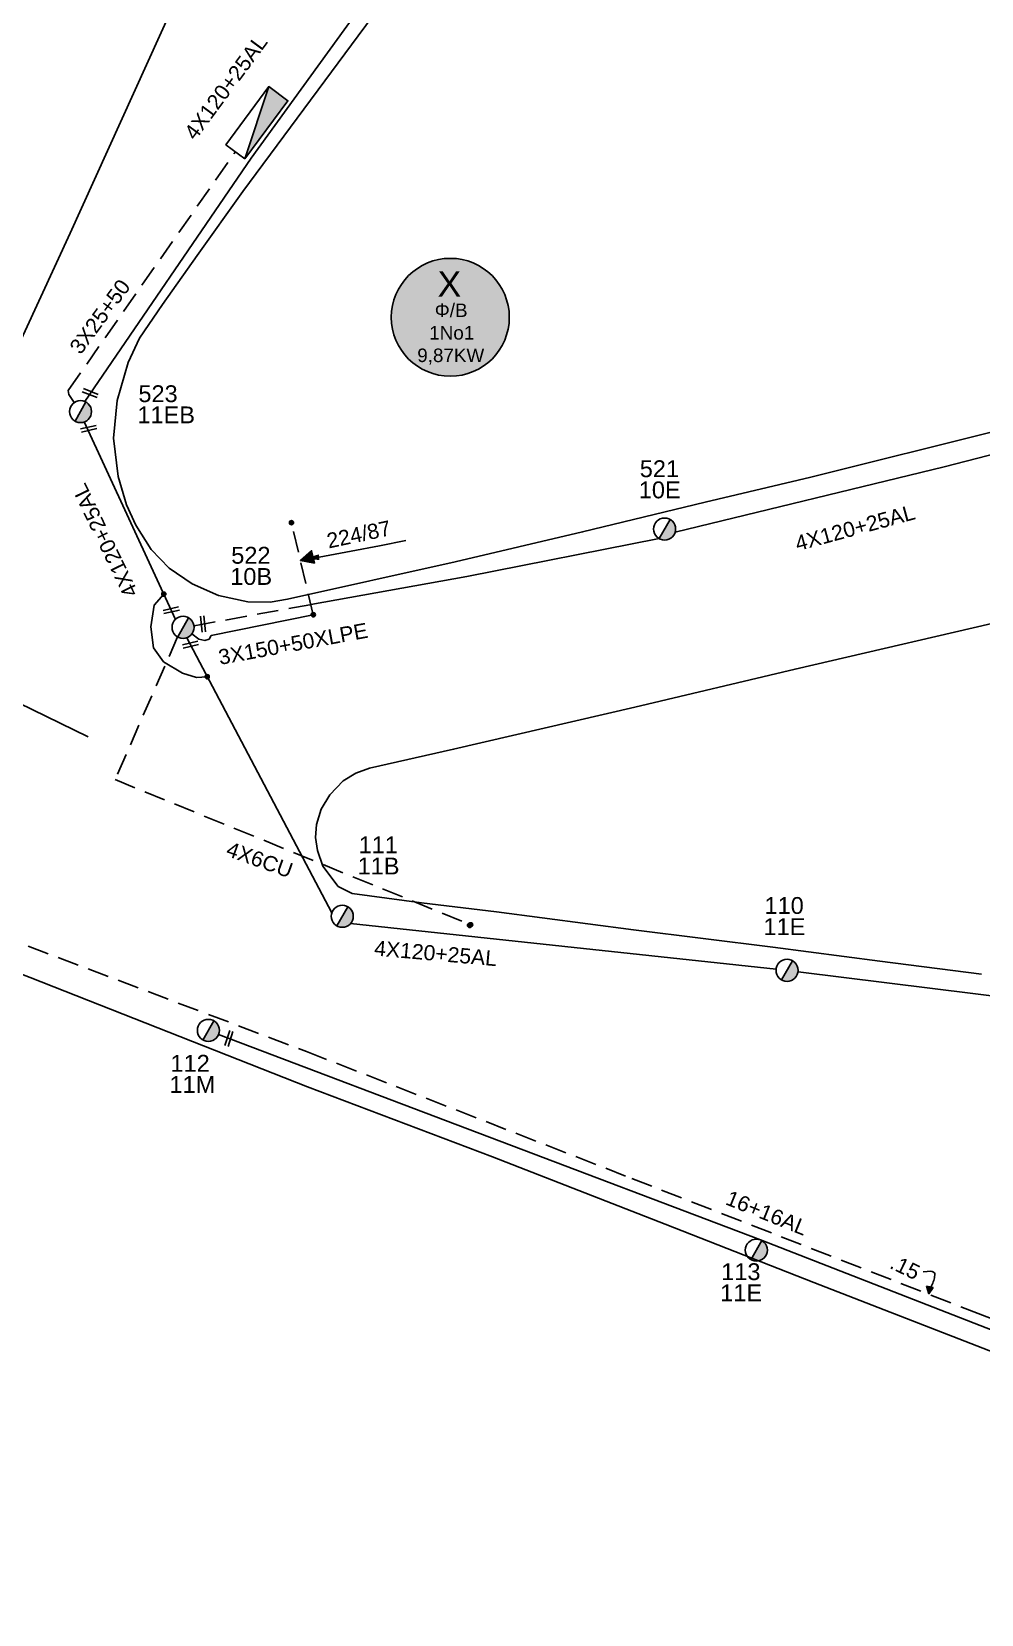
# Model space of a CAD drawing. Header units: millimetres. Extents: x 974 to 2037, y 106 to 580.
# Drawn here: x 1341.6 to 1397.9, y 411.8 to 505.7 of the extents above; entities that cross this region are included whole.
import ezdxf

# ---------------------------------------------------------------- set-up
doc = ezdxf.new("R2010")
doc.units = ezdxf.units.MM
doc.linetypes.add('DASHED', pattern=[19.05, 12.7, -6.35])
for name, color, linetype in [('Άγνωστα', 7, 'Continuous'), ('Γέφυρες Εναέριου Δικτύου', 7, 'Continuous'), ('Γυμνά εναέρια ΧΤ και ΦΟΠ (1Φ)   2x16+16AL', 7, 'Continuous'), ('Επιγραφές - Σχήματα', 7, 'Continuous'), ('Καλώδια ΧΤ   3x150AL+50XLPE', 7, 'DASHED'), ('Καλώδια ΧΤ   3x25+50', 7, 'DASHED'), ('Καλώδια ΧΤ   4x6CU', 7, 'DASHED'), ('Μηχανική τομή', 7, 'Continuous'), ('Πελάτης μέσης τάσης', 7, 'Continuous'), ('Στύλος ΦΜ', 7, 'Continuous'), ('Στύλος ΦΜ @ 1', 7, 'Continuous'), ('Συνδέσεις', 7, 'Continuous'), ('Συνεστραμμένα ΧΤ   4x120+25 AL', 7, 'SYN_LINE'), ('Υποσταθμοί', 7, 'Continuous'), ('Υπόβαθρο ΔΕΗ', 7, 'Continuous'), ('Υπόγεια Καλώδια Δικτύου ΧΤ   .15', 7, 'DASHED')]:
    doc.layers.add(name, color=color, linetype=linetype)
doc.styles.add('arial', font='arial.ttf')
doc.styles.get("Standard").update_dxf_attribs({"font": 'arial.ttf'})
doc.linetypes.add('SYN_LINE', pattern='A,0.5,-0.0001,["/\\/\\/\\/",Standard,S=0.1,R=0,X=0,Y=-0.05],-0.25', length=0.7501)

# ---------------------------------------------------------------- blocks, each defined once
blk = doc.blocks.new('ΥΠΑΡΧΩΝ ΤΣΙΜΕΝΤΕΝΙΟΣ ΣΤΥΛΟΣ')
at = {"layer": 'Στύλος ΦΜ'}
blk.add_hatch(color=256, dxfattribs=at).paths.add_polyline_path([(-1.29, -2.28, 0.574793), (2.62, 0, 0.268822), (1.3, 2.27)])
blk.add_line((-1.29, -2.28), (1.3, 2.27), dxfattribs=at)
blk.add_circle((0, 0), 2.62, dxfattribs=at)
at = {"layer": 'Στύλος ΦΜ', "flags": 4}
for tag, p in [('ΑΡΙΘΜΟΣ', (-4.68, 8.05)), ('ΤΥΠΟΣ', (-4.91, 3.03))]:
    blk.add_attdef(tag, p, '', height=4, dxfattribs=at)
blk = doc.blocks.new('_ΣΥΝΔΕΣΗ')
at = {"layer": 'Συνδέσεις', "linetype": 'SYN_LINE', "ltscale": 40}
blk.add_hatch(color=256, dxfattribs=at).paths.add_polyline_path([(0.5, -0.01, 1), (-0.5, -0.01, 1)])
at = {"layer": 'Συνδέσεις'}
blk.add_circle((0, -0.01), 0.5, dxfattribs=at)
blk = doc.blocks.new('υποσταθμος σε κλειστο χωρο')
at = {"layer": 'Υποσταθμοί', "ltscale": 40}
blk.add_hatch(color=256, dxfattribs=at).paths.add_polyline_path([(-9.52, -3.13), (9.52, -3.13), (9.52, 3.13)])
blk.add_lwpolyline([(-9.52, -3.13), (-9.52, 3.13), (9.52, 3.13), (9.52, -3.13)], close=True, dxfattribs=at)
blk.add_lwpolyline([(-9.52, -3.13), (9.52, 3.13)], dxfattribs=at)
blk = doc.blocks.new('ΥΠΑΡΧΩΝ ΥΠΟΣΤΑΘΜΟΣ ΣΕ ΚΛΕΙΣΤΟ ΧΩΡΟ')
at = {"layer": 'Υποσταθμοί'}
blk.add_blockref('υποσταθμος σε κλειστο χωρο', (0, 0), dxfattribs=at)
at = {"layer": 'Υποσταθμοί', "linetype": 'SYN_LINE', "ltscale": 40, "flags": 1}
for tag, p in [('ΜΕΤΑΣΧΗΜΑΤΙΣΜΟΣ', (10.66, 2.24)), ('ΙΣΧΥΣ', (10.64, -0.87)), ('ΑΡΙΘΜΟΣ', (10.77, -3.89))]:
    blk.add_attdef(tag, p, '', height=2, dxfattribs=at)
blk = doc.blocks.new('ΜΗΧΑΝΙΚΗ ΤΟΜΗ')
at = {"layer": 'Μηχανική τομή', "ltscale": 40}
for p, q in [((-1.89, 0.78), (1.89, 0.78)), ((1.89, 0), (-1.89, 0))]:
    blk.add_line(p, q, dxfattribs=at)
blk = doc.blocks.new('ΠΕΛΑΤΗΣ ΜΕΣΗΣ ΤΑΣΗΣ')
at = {"layer": 'Πελάτης μέσης τάσης', "ltscale": 40, "true_color": 0x5db6e9}
blk.add_hatch(color=143, dxfattribs=at).paths.add_polyline_path([(3.5, 0, 1), (-3.5, 0, 1)])
at = {"layer": 'Πελάτης μέσης τάσης', "ltscale": 40}
blk.add_circle((0, 0), 3.5, dxfattribs=at)
at = {"layer": 'Πελάτης μέσης τάσης', "ltscale": 30, "insert": (-0.754, 2.728), "char_height": 1.5, "width": 113.58093, "attachment_point": 1}
blk.add_mtext('X', dxfattribs=at)
at = {"layer": 'Πελάτης μέσης τάσης', "ltscale": 40}
blk.add_attdef('ΑΡΙΘΜΟΣ_001', (-1.337, -1.057), '', height=1.5, dxfattribs=at)

msp = doc.modelspace()

# ---------------------------------------------------------------- hatches: boundary and pattern name
at = {"layer": 'Άγνωστα', "ltscale": 0.1}
msp.add_hatch(color=256, dxfattribs=at).paths.add_polyline_path([(1394.691, 431.273), (1394.841, 430.836), (1395.099, 431.207)])
at = {"layer": 'Επιγραφές - Σχήματα', "ltscale": 5}
h = msp.add_hatch(color=256, dxfattribs=at)
h.paths.add_polyline_path([(1358.212, 474.934), (1357.551, 474.349), (1358.307, 474.525)])
h.paths.add_polyline_path([(1358.307, 474.525), (1357.551, 474.349), (1358.382, 474.199)])

# ---------------------------------------------------------------- linework, layer by layer
at = {"layer": 'Άγνωστα', "ltscale": 0.1}
for points in [[(1394.503, 432.125), (1394.736, 432.156), (1394.91, 432.163), (1395.035, 432.149), (1395.116, 432.117), (1395.164, 432.069), (1395.184, 432.009), (1395.186, 431.939), (1395.176, 431.864), (1395.163, 431.784), (1395.146, 431.702), (1395.125, 431.619), (1395.099, 431.536), (1395.069, 431.455), (1395.033, 431.376), (1394.991, 431.302), (1394.943, 431.232)], [(1394.691, 431.273), (1394.841, 430.836), (1395.099, 431.207)], [(1394.691, 431.273), (1395.099, 431.207)]]:
    msp.add_lwpolyline(points, dxfattribs=at)
at = {"layer": 'Γέφυρες Εναέριου Δικτύου'}
msp.add_lwpolyline([(1349.445, 472.354), (1348.871, 471.7), (1348.667, 470.423), (1348.83, 469.171), (1349.436, 468.336), (1350.549, 467.656), (1351.385, 467.403), (1352.02, 467.452)], dxfattribs=at)
at = {"layer": 'Γυμνά εναέρια ΧΤ και ΦΟΠ (1Φ)   2x16+16AL'}
msp.add_lwpolyline([(1352.699, 446.221), (1384.849, 434.024), (1419.172, 420.643), (1438.832, 408.219)], dxfattribs=at)
at = {"layer": 'Επιγραφές - Σχήματα'}
msp.add_lwpolyline([(1358.661, 474.552), (1360.555, 474.909), (1362.251, 475.231), (1363.807, 475.537)], dxfattribs=at)
at = {"layer": 'Επιγραφές - Σχήματα', "ltscale": 5}
msp.add_lwpolyline([(1358.661, 474.552), (1358.317, 474.527), (1357.551, 474.349), (1358.212, 474.934), (1358.382, 474.199), (1357.551, 474.349)], dxfattribs=at)
at = {"layer": 'Επιγραφές - Σχήματα'}
msp.add_solid([(1358.683, 474.386), (1357.67, 474.422), (1358.64, 474.717)], dxfattribs=at)
at = {"layer": 'Καλώδια ΧΤ   3x150AL+50XLPE', "color": 133}
msp.add_lwpolyline([(1351.116, 469.994), (1351.522, 469.682), (1351.871, 469.602), (1352.128, 469.682), (1352.262, 469.896), (1358.31, 471.129)], dxfattribs=at)
at = {"layer": 'Καλώδια ΧΤ   3x25+50', "color": 30, "ltscale": 0.1}
msp.add_lwpolyline([(1344.118, 483.722), (1343.809, 484.197), (1343.779, 484.449), (1353.693, 498.614)], dxfattribs=at)
at = {"layer": 'Καλώδια ΧΤ   4x6CU', "color": 133, "ltscale": 0.1}
for points in [[(1358.31, 471.129), (1357.02, 476.598)], [(1351.238, 470.48), (1358.168, 471.734)], [(1350.268, 469.815), (1346.553, 461.346), (1367.65, 452.729)]]:
    msp.add_lwpolyline(points, dxfattribs=at)
at = {"layer": 'Συνεστραμμένα ΧΤ   4x120+25 AL', "color": 30, "ltscale": 15}
msp.add_lwpolyline([(1344.758, 483.796), (1354.624, 498.225), (1363.273, 510.175)], dxfattribs=at)
at = {"layer": 'Συνεστραμμένα ΧΤ   4x120+25 AL', "color": 133, "ltscale": 20}
msp.add_lwpolyline([(1379.787, 476.04), (1395.751, 479.92), (1407.577, 482.964)], dxfattribs=at)
at = {"layer": 'Συνεστραμμένα ΧΤ   4x120+25 AL', "color": 30, "ltscale": 10}
for points in [[(1344.714, 482.574), (1350.138, 470.857)], [(1387.073, 449.946), (1429.324, 444.69)]]:
    msp.add_lwpolyline(points, dxfattribs=at)
at = {"layer": 'Συνεστραμμένα ΧΤ   4x120+25 AL', "color": 133, "ltscale": 15}
msp.add_lwpolyline([(1358.168, 471.734), (1367.425, 473.41), (1378.835, 475.649)], dxfattribs=at)
at = {"layer": 'Συνεστραμμένα ΧΤ   4x120+25 AL', "color": 30, "linetype": 'SYN_LINE', "ltscale": 10}
for points in [[(1350.818, 469.771), (1359.414, 453.449)], [(1360.524, 452.805), (1385.773, 450.096)]]:
    msp.add_lwpolyline(points, dxfattribs=at)
at = {"layer": 'Υπόβαθρο ΔΕΗ'}
for points in [[(1332.839, 469.823), (1343.885, 493.787), (1362.104, 533.989), (1373.143, 558.536)], [(1399.078, 482.113), (1387.831, 479.303), (1381.566, 477.821), (1374.289, 476.049), (1366.741, 474.276), (1356.783, 472.066), (1355.752, 471.87), (1354.439, 471.904), (1352.694, 472.268), (1351.133, 472.963), (1349.767, 473.893), (1348.699, 475.003), (1347.786, 476.442), (1347.235, 477.649), (1346.744, 479.336), (1346.46, 481.611), (1346.675, 483.85), (1347.33, 486.099), (1348.001, 487.547), (1349.361, 489.537), (1351.416, 492.462), (1354.126, 496.254), (1362.614, 507.733)], [(1271.902, 500.016), (1302.001, 485.278), (1335.018, 468.731), (1344.963, 463.88)], [(1400.525, 471.07), (1386.902, 467.905), (1377.396, 465.656), (1366.635, 463.148), (1361.654, 462.036), (1360.845, 461.732), (1360.085, 461.276), (1359.287, 460.439), (1358.783, 459.592)], [(1358.78, 459.592), (1358.511, 458.68), (1358.449, 457.92), (1358.563, 457.144), (1358.884, 456.213), (1359.796, 454.999), (1360.625, 454.596), (1364.739, 454.036), (1369.176, 453.496), (1377.315, 452.431), (1385.572, 451.409), (1391.919, 450.574), (1397.961, 449.809)], [(1317.509, 407.326), (1329.136, 432.752), (1337.418, 451.165), (1341.517, 449.6), (1357.977, 443.106), (1368.951, 438.956), (1379.185, 434.959), (1388.01, 431.503), (1400.78, 426.533), (1411.079, 422.556), (1425.051, 417.161), (1428.116, 407.008)]]:
    msp.add_lwpolyline(points, dxfattribs=at)
at = {"layer": 'Υπόγεια Καλώδια Δικτύου ΧΤ   .15', "color": 6, "ltscale": 0.1}
msp.add_lwpolyline([(1248.894, 492.073), (1251.329, 490.808), (1251.673, 490.776), (1252.084, 491.074), (1252.392, 491.787), (1252.499, 492.42), (1252.456, 492.723), (1247.555, 495.485), (1248.127, 496.696), (1257.523, 491.934), (1269.527, 486.004), (1282.599, 479.564), (1298.832, 471.81), (1316.842, 462.979), (1324.246, 459.592), (1341.4, 451.465), (1357.916, 445.203), (1377.207, 437.675), (1397.768, 429.66), (1424.017, 419.356), (1430.434, 433.472), (1424.386, 436.009)], dxfattribs=at)

# ---------------------------------------------------------------- block references
at = {"layer": 'Μηχανική τομή'}
for p, xscale, yscale, zscale, rotation in [((1345.116, 484.383), 0.2500000000000632, 0.2500000000000632, 0.2500000000000632, 158.7982977720662), ((1344.971, 482.266), 0.2500000000000505, 0.2500000000000505, 0.2500000000000505, 193.1785978921768), ((1349.863, 471.494), 0.2500000000000505, 0.2500000000000505, 0.2500000000000505, 193.1785978921768), ((1351.868, 470.594), 0.2500000000000425, 0.2500000000000425, 0.2500000000000425, 96.91114014106289), ((1351.009, 469.453), 0.2500000000000505, 0.2500000000000505, 0.2500000000000505, 193.1785978921768), ((1353.4, 445.955), 0.2499999999998823, 0.2499999999998823, 0.2499999999998823, 72.2590383017072)]:
    msp.add_blockref('ΜΗΧΑΝΙΚΗ ΤΟΜΗ', p, dxfattribs=dict(at, xscale=xscale, yscale=yscale, zscale=zscale, rotation=rotation))
at = {"layer": 'Πελάτης μέσης τάσης'}
ref = msp.add_blockref('ΠΕΛΑΤΗΣ ΜΕΣΗΣ ΤΑΣΗΣ', (1366.444, 488.786), dxfattribs=at)
ref.add_attrib('ΑΡΙΘΜΟΣ_001', 'Φ/Β', (1365.52, 488.803), dxfattribs={"ltscale": 40, "height": 0.8})
ref.add_attrib('ΑΡΙΘΜΟΣ_002', '1Νο1', (1365.193, 487.467), dxfattribs={"ltscale": 40, "height": 0.8})
ref.add_attrib('ΑΡΙΘΜΟΣ_003', '9,87ΚW', (1364.482, 486.13), dxfattribs={"ltscale": 40, "height": 0.8})
at = {"layer": 'Στύλος ΦΜ @ 1', "ltscale": 40}
ref = msp.add_blockref('ΥΠΑΡΧΩΝ ΤΣΙΜΕΝΤΕΝΙΟΣ ΣΤΥΛΟΣ', (1344.504, 483.193), dxfattribs=dict(at, xscale=0.25, yscale=0.25, zscale=0.25))
ref.add_attrib('ΤΥΠΟΣ', '11EB', (1347.88, 482.494), dxfattribs={"layer": 'Στύλος ΦΜ', "height": 1, "flags": 4})
ref.add_attrib('ΑΡΙΘΜΟΣ', '523', (1347.939, 483.751), dxfattribs={"layer": 'Στύλος ΦΜ', "height": 1, "flags": 4})
ref = msp.add_blockref('ΥΠΑΡΧΩΝ ΤΣΙΜΕΝΤΕΝΙΟΣ ΣΤΥΛΟΣ', (1379.158, 476.218), dxfattribs=dict(at, xscale=0.25, yscale=0.25, zscale=0.25))
ref.add_attrib('ΤΥΠΟΣ', '10E', (1377.624, 478.042), dxfattribs={"layer": 'Στύλος ΦΜ', "height": 1, "flags": 4})
ref.add_attrib('ΑΡΙΘΜΟΣ', '521', (1377.683, 479.299), dxfattribs={"layer": 'Στύλος ΦΜ', "height": 1, "flags": 4})
ref = msp.add_blockref('ΥΠΑΡΧΩΝ ΤΣΙΜΕΝΤΕΝΙΟΣ ΣΤΥΛΟΣ', (1350.591, 470.385), dxfattribs=dict(at, xscale=0.25, yscale=0.25, zscale=0.25))
ref.add_attrib('ΤΥΠΟΣ', '10B', (1353.387, 472.905), dxfattribs={"layer": 'Στύλος ΦΜ', "height": 1, "flags": 4})
ref.add_attrib('ΑΡΙΘΜΟΣ', '522', (1353.446, 474.162), dxfattribs={"layer": 'Στύλος ΦΜ', "height": 1, "flags": 4})
ref = msp.add_blockref('ΥΠΑΡΧΩΝ ΤΣΙΜΕΝΤΕΝΙΟΣ ΣΤΥΛΟΣ', (1360.033, 453.237), dxfattribs=dict(at, xscale=0.25, yscale=0.25, zscale=0.25))
ref.add_attrib('ΤΥΠΟΣ', '11B', (1360.943, 455.719), dxfattribs={"layer": 'Στύλος ΦΜ', "height": 1, "flags": 4})
ref.add_attrib('ΑΡΙΘΜΟΣ', '111', (1361.003, 456.976), dxfattribs={"layer": 'Στύλος ΦΜ', "height": 1, "flags": 4})
ref = msp.add_blockref('ΥΠΑΡΧΩΝ ΤΣΙΜΕΝΤΕΝΙΟΣ ΣΤΥΛΟΣ', (1386.424, 450.027), dxfattribs=dict(at, xscale=0.25, yscale=0.25, zscale=0.25))
ref.add_attrib('ΤΥΠΟΣ', '11E', (1385.023, 452.119), dxfattribs={"layer": 'Στύλος ΦΜ', "height": 1, "flags": 4})
ref.add_attrib('ΑΡΙΘΜΟΣ', '110', (1385.082, 453.376), dxfattribs={"layer": 'Στύλος ΦΜ', "height": 1, "flags": 4})
ref = msp.add_blockref('ΥΠΑΡΧΩΝ ΤΣΙΜΕΝΤΕΝΙΟΣ ΣΤΥΛΟΣ', (1352.091, 446.462), dxfattribs=dict(at, xscale=0.25, yscale=0.25, zscale=0.25))
ref.add_attrib('ΤΥΠΟΣ', '11M', (1349.782, 442.755), dxfattribs={"layer": 'Στύλος ΦΜ', "height": 1, "flags": 4})
ref.add_attrib('ΑΡΙΘΜΟΣ', '112', (1349.842, 444.011), dxfattribs={"layer": 'Στύλος ΦΜ', "height": 1, "flags": 4})
ref = msp.add_blockref('ΥΠΑΡΧΩΝ ΤΣΙΜΕΝΤΕΝΙΟΣ ΣΤΥΛΟΣ', (1384.601, 433.419), dxfattribs=dict(at, xscale=0.25, yscale=0.25, zscale=0.25))
ref.add_attrib('ΤΥΠΟΣ', '11E', (1382.455, 430.385), dxfattribs={"layer": 'Στύλος ΦΜ', "height": 1, "flags": 4})
ref.add_attrib('ΑΡΙΘΜΟΣ', '113', (1382.515, 431.642), dxfattribs={"layer": 'Στύλος ΦΜ', "height": 1, "flags": 4})
at = {"layer": 'Συνδέσεις', "xscale": 0.25, "yscale": 0.25, "zscale": 0.25}
for p in [(1357.021, 476.6), (1349.446, 472.357), (1358.311, 471.132), (1352.021, 467.455), (1367.586, 452.695), (1367.651, 452.732)]:
    msp.add_blockref('_ΣΥΝΔΕΣΗ', p, dxfattribs=at)
at = {"layer": 'Υποσταθμοί', "xscale": 0.2250000000001581, "yscale": 0.2250000000001581, "zscale": 0.2250000000001581, "rotation": 53.52305214070588}
msp.add_blockref('ΥΠΑΡΧΩΝ ΥΠΟΣΤΑΘΜΟΣ ΣΕ ΚΛΕΙΣΤΟ ΧΩΡΟ', (1354.966, 500.336), dxfattribs=at)

# ---------------------------------------------------------------- texts
at = {"layer": 'Γυμνά εναέρια ΧΤ και ΦΟΠ (1Φ)   2x16+16AL', "color": 7, "insert": (1383.043, 436.993), "char_height": 0.9, "width": 84.18588, "attachment_point": 1, "rotation": 338.03698}
msp.add_mtext('16+16AL', dxfattribs=at)
at = {"layer": 'Επιγραφές - Σχήματα', "ltscale": 0.1, "insert": (1359.038, 475.941), "char_height": 0.9, "width": 84.18588, "attachment_point": 1, "rotation": 12.08614, "style": 'arial'}
msp.add_mtext('224/87', dxfattribs=at)
at = {"layer": 'Καλώδια ΧΤ   3x150AL+50XLPE', "color": 7, "insert": (1352.616, 469.039), "char_height": 0.9, "width": 84.18588, "attachment_point": 1, "rotation": 10.44939}
msp.add_mtext('3X150+50XLPE', dxfattribs=at)
at = {"layer": 'Καλώδια ΧΤ   3x25+50', "color": 7, "insert": (1343.79, 487.055), "char_height": 0.9, "width": 84.18588, "attachment_point": 1, "rotation": 53.67975}
msp.add_mtext('3X25+50', dxfattribs=at)
at = {"layer": 'Καλώδια ΧΤ   4x6CU', "color": 7, "insert": (1353.376, 457.699), "char_height": 0.9, "width": 84.18588, "attachment_point": 1, "rotation": 340.36146}
msp.add_mtext('4X6CU', dxfattribs=at)
at = {"layer": 'Συνεστραμμένα ΧΤ   4x120+25 AL', "color": 7, "char_height": 0.9, "width": 84.18588, "attachment_point": 1}
for insert, rotation in [((1350.587, 499.773), 53.55422), ((1347.137, 472.047), 115.75414), ((1386.808, 475.771), 15.21812), ((1361.976, 451.808), 354.98047)]:
    msp.add_mtext('4X120+25AL', dxfattribs=dict(at, insert=insert, rotation=rotation))
at = {"layer": 'Υπόγεια Καλώδια Δικτύου ΧΤ   .15', "color": 7, "insert": (1392.84, 433.191), "char_height": 0.9, "width": 84.18588, "attachment_point": 1, "rotation": 334.30893}
msp.add_mtext('.15', dxfattribs=at)

doc.saveas('drawing.dxf')
